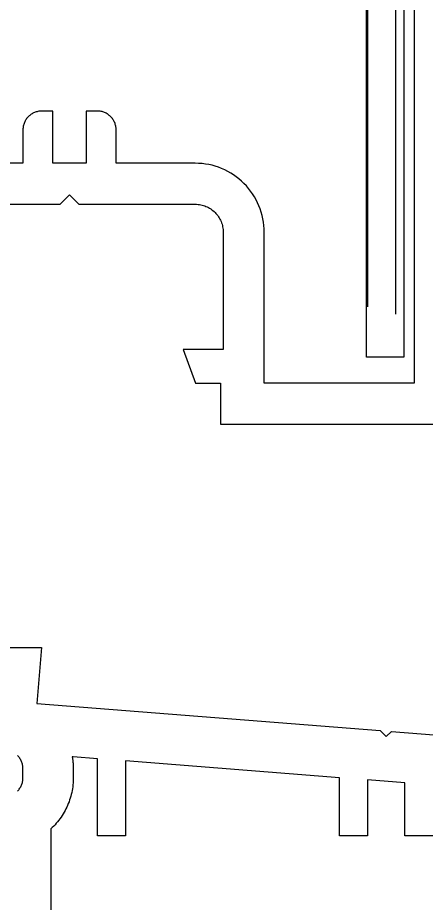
# Model space of a CAD drawing. Header units: centimetres. Extents: x 16433 to 114398, y -50094 to -12305.
# Drawn here: x 66732.361 to 66734.549, y -38818.988 to -38814.239 of the extents above; entities that cross this region are included whole.
import ezdxf

# ---------------------------------------------------------------- set-up
doc = ezdxf.new("R2010")
doc.units = ezdxf.units.CM
doc.header["$LTSCALE"] = 0.5
doc.layers.get('0').update_dxf_attribs({"linetype": 'CONTINUOUS'})
doc.layers.get('DEFPOINTS').update_dxf_attribs({"linetype": 'CONTINUOUS'})
doc.layers.add('0-Coupe A.3', color=7, linetype='CONTINUOUS')
doc.styles.add('Helvetica', font='')
doc.styles.get('Helvetica').set_extended_font_data('Helvetica')
doc.dimstyles.new('IS', dxfattribs={"dimtxt": 10.08724, "dimasz": 5.007446, "dimexe": 2, "dimexo": 10, "dimgap": 3, "dimtad": 1, "dimdec": 1, "dimtxsty": 'Helvetica', "dimblk": 'DOT', "dimblk1": 'DOT', "dimblk2": 'DOT', "dimcen": 0, "dimdle": 10, "dimazin": 0, "dimtfac": 0.8, "dimtdec": 1, "dimtix": 1, "dimtmove": 0, "dimatfit": 0, "dimldrblk": 'VW_FILLEDARROW-1', "dimfxl": 10, "dimfxlon": 1, "dimfrac": 2, "dimtolj": 1, "dimarcsym": 0})

# ---------------------------------------------------------------- blocks, each defined once
blk = doc.blocks.new('_DOT')
at = {"color": 0, "linetype": 'ByBlock', "lineweight": -2}
blk.add_line((-0.5, 0), (-1, 0), dxfattribs=at)
at = {"color": 0, "linetype": 'ByBlock', "const_width": 0.5}
blk.add_lwpolyline([(-0.25, 0, 1), (0.25, 0, 1)], format="xyb", close=True, dxfattribs=at)
blk = doc.blocks.new('*D3404')
at = {"layer": '0-Coupe A.3', "color": 0, "linetype": 'Continuous', "lineweight": -2, "transparency": 16777216}
for p, q in [((66681.6511, -38608.3763), (66669.6511, -38608.3763)), ((66671.6511, -38818.2969), (66671.6511, -38613.3838)), ((66681.6511, -38823.3044), (66669.6511, -38823.3044))]:
    blk.add_line(p, q, dxfattribs=at)
at = {"layer": 'DEFPOINTS', "color": 0, "linetype": 'Continuous', "transparency": 16777216}
for p in [(66671.6511, -38608.3763), (66750.4511, -38608.3763), (66707.1511, -38823.3044)]:
    blk.add_point(p, dxfattribs=at)
at = {"layer": '0-Coupe A.3', "color": 0, "linetype": 'Continuous', "lineweight": -2, "transparency": 16777216, "xscale": 5.007446289062499, "yscale": 5.007446289062499, "zscale": 5.007446289062499}
for p, rotation in [((66671.6511, -38608.3763), 90), ((66671.6511, -38823.3044), 270)]:
    blk.add_blockref('_DOT', p, dxfattribs=dict(at, rotation=rotation))
at = {"layer": '0-Coupe A.3', "color": 0, "linetype": 'Continuous', "lineweight": 13, "transparency": 16777216, "insert": (66664.8684, -38715.8404), "char_height": 7.56543, "attachment_point": 5, "rotation": 90, "style": 'Helvetica'}
blk.add_mtext('\\A1;215', dxfattribs=at)
blk = doc.blocks.new('VW_FILLEDARROW-1')
at = {"color": 0, "linetype": 'Continuous', "lineweight": 5, "flags": 128}
blk.add_lwpolyline([(-1.9969, 0.53507), (0, 0), (-1.9969, -0.53507)], close=True, dxfattribs=at)
blk = doc.blocks.new('Groupe-363-1')
at = {"color": 7, "linetype": 'Continuous', "lineweight": 5}
for points in [[(10616.9627, -46951.2292, 0), (10616.9585, -46951.2266, 0), (10616.9543, -46951.2241, 0), (10616.9499, -46951.2219, 0), (10616.9455, -46951.2198, 0), (10616.9409, -46951.218, 0), (10616.9362, -46951.2164, 0), (10616.9315, -46951.2151, 0), (10616.9268, -46951.214, 0), (10616.9219, -46951.2131, 0), (10616.9171, -46951.2124, 0), (10616.9122, -46951.212, 0), (10616.9073, -46951.2119, 0), (10616.9024, -46951.212, 0), (10616.8975, -46951.2123, 0), (10616.8926, -46951.2128, 0), (10616.8877, -46951.2136, 0), (10616.8386, -46951.2229, 0), (10616.8338, -46951.224, 0), (10616.8291, -46951.2252, 0), (10616.8244, -46951.2267, 0), (10616.8198, -46951.2284, 0), (10616.8153, -46951.2304, 0), (10616.8109, -46951.2326, 0), (10616.8066, -46951.2349, 0), (10616.8024, -46951.2375, 0), (10616.7984, -46951.2403, 0), (10616.7945, -46951.2433, 0), (10616.7907, -46951.2465, 0), (10616.7872, -46951.2498, 0), (10616.7837, -46951.2533, 0), (10616.7805, -46951.257, 0), (10616.7774, -46951.2609, 0), (10616.7746, -46951.2649, 0)], [(10616.2279, -46951.4912, 0), (10616.1814, -46951.2456, 0), (10616.481, -46951.2156, 0), (10616.2805, -46949.3771, 0), (10616.3064, -46949.339, 0), (10616.2739, -46949.3169, 0), (10616.2739, -46949.3168, 0), (10616.0984, -46947.7071, 0)], [(10616.783, -46948.9944, 0), (10616.8109, -46949.1417, 0), (10616.5322, -46949.1945, 0), (10616.5539, -46949.3939, 0), (10616.8481, -46949.3382, 0), (10616.876, -46949.4856, 0), (10616.5703, -46949.5435, 0), (10616.6953, -46950.6903, 0), (10617.09, -46950.6155, 0), (10617.1179, -46950.7629, 0), (10616.7116, -46950.8399, 0), (10616.7258, -46950.9695, 0), (10616.7264, -46950.9751, 0), (10616.729, -46950.9741, 0), (10616.7316, -46950.9731, 0), (10616.7343, -46950.9722, 0), (10616.7369, -46950.9713, 0), (10616.7395, -46950.9704, 0), (10616.7422, -46950.9695, 0), (10616.7449, -46950.9686, 0), (10616.7475, -46950.9678, 0), (10616.7502, -46950.967, 0), (10616.7529, -46950.9662, 0), (10616.7556, -46950.9654, 0), (10616.7583, -46950.9647, 0), (10616.761, -46950.9639, 0), (10616.7637, -46950.9632, 0), (10616.7664, -46950.9625, 0), (10616.7691, -46950.9618, 0), (10616.7718, -46950.9612, 0), (10616.7745, -46950.9605, 0), (10616.7773, -46950.9599, 0), (10616.78, -46950.9593, 0), (10616.7827, -46950.9588, 0), (10616.7855, -46950.9582, 0), (10616.7882, -46950.9577, 0), (10616.791, -46950.9572, 0), (10616.7937, -46950.9567, 0), (10616.7965, -46950.9562, 0), (10616.7992, -46950.9557, 0), (10616.802, -46950.9553, 0), (10616.8048, -46950.9549, 0), (10616.8075, -46950.9545, 0), (10616.8103, -46950.9542, 0), (10616.8131, -46950.9538, 0), (10616.8232, -46950.9513, 0), (10616.8333, -46950.9492, 0), (10616.8435, -46950.9473, 0), (10616.8537, -46950.9456, 0), (10616.864, -46950.9443, 0), (10616.8743, -46950.9433, 0), (10616.8846, -46950.9425, 0), (10616.895, -46950.942, 0), (10616.9054, -46950.9419, 0), (10616.9157, -46950.942, 0), (10616.9261, -46950.9424, 0), (10616.9364, -46950.9431, 0), (10616.9468, -46950.9441, 0), (10616.957, -46950.9454, 0), (10616.9673, -46950.9469, 0), (10616.9775, -46950.9488, 0), (10616.9876, -46950.9509, 0), (10616.9977, -46950.9533, 0), (10617.0077, -46950.956, 0), (10617.0176, -46950.959, 0), (10617.0275, -46950.9623, 0), (10617.0372, -46950.9658, 0), (10617.0469, -46950.9696, 0), (10617.0564, -46950.9737, 0), (10617.0658, -46950.978, 0), (10617.0751, -46950.9826, 0), (10617.0843, -46950.9875, 0), (10617.0933, -46950.9926, 0), (10617.1022, -46950.9979, 0), (10617.1109, -46951.0035, 0), (10617.1194, -46951.0094, 0), (10617.1278, -46951.0155, 0), (10617.1446, -46951.0123, 0), (10620.2103, -46950.4317, 0)]]:
    blk.add_polyline3d(points, dxfattribs=at)
blk = doc.blocks.new('Groupe-369-1')
at = {"color": 7, "linetype": 'Continuous', "lineweight": 5}
for p, q in [((10413.9271, -46987.6145), (10614.0697, -46949.7117)), ((10414.0139, -46987.7507), (10614.0583, -46949.8666))]:
    blk.add_line(p, q, dxfattribs=at)
for points in [[(10613.9406, -46952.2043, 0), (10613.8243, -46951.5902, 0), (10613.7659, -46951.5504, 0), (10613.8057, -46951.492, 0), (10613.6894, -46950.8779, 0), (10613.6882, -46950.8706, 0), (10613.6874, -46950.8633, 0), (10613.6869, -46950.8559, 0), (10613.6868, -46950.8486, 0), (10613.687, -46950.8412, 0), (10613.6877, -46950.8339, 0), (10613.6886, -46950.8266, 0), (10613.6899, -46950.8193, 0), (10613.6916, -46950.8122, 0), (10613.6937, -46950.8051, 0), (10613.696, -46950.7981, 0), (10613.6987, -46950.7913, 0), (10613.7018, -46950.7846, 0), (10613.7052, -46950.778, 0), (10613.7088, -46950.7717, 0), (10613.7128, -46950.7655, 0), (10613.7171, -46950.7595, 0), (10613.7217, -46950.7537, 0), (10613.7266, -46950.7482, 0), (10613.7317, -46950.7429, 0), (10613.7371, -46950.7379, 0), (10613.7427, -46950.7331, 0), (10613.7485, -46950.7287, 0), (10613.7546, -46950.7245, 0), (10613.7609, -46950.7206, 0), (10613.7673, -46950.717, 0), (10613.7739, -46950.7138, 0), (10613.7807, -46950.7109, 0), (10613.7876, -46950.7083, 0), (10613.7946, -46950.706, 0), (10613.8017, -46950.7041, 0), (10613.8089, -46950.7026, 0), (10614.4279, -46950.5854, 0), (10614.4679, -46950.7966, 0), (10614.6325, -46950.6987, 0), (10614.6075, -46950.5666, 0), (10614.8237, -46950.5257, 0), (10614.5706, -46949.1894, 0)], [(10613.3516, -46951.7815, 0), (10613.3527, -46951.7863, 0), (10613.3539, -46951.791, 0), (10613.3554, -46951.7957, 0), (10613.3572, -46951.8003, 0), (10613.3591, -46951.8048, 0), (10613.3613, -46951.8092, 0), (10613.3637, -46951.8135, 0), (10613.3662, -46951.8177, 0), (10613.369, -46951.8217, 0), (10613.372, -46951.8256, 0), (10613.3752, -46951.8294, 0), (10613.3785, -46951.833, 0), (10613.3821, -46951.8364, 0), (10613.3858, -46951.8396, 0), (10613.3896, -46951.8427, 0), (10613.3936, -46951.8455, 0), (10613.3977, -46951.8482, 0), (10613.402, -46951.8506, 0), (10613.4063, -46951.8529, 0), (10613.4108, -46951.8549, 0), (10613.4153, -46951.8567, 0), (10613.42, -46951.8583, 0), (10613.4247, -46951.8597, 0), (10613.4295, -46951.8608, 0), (10613.4343, -46951.8617, 0), (10613.4392, -46951.8623, 0), (10613.4441, -46951.8627, 0), (10613.449, -46951.8629, 0), (10613.4539, -46951.8628, 0), (10613.4588, -46951.8625, 0), (10613.4637, -46951.8619, 0), (10613.4685, -46951.8611, 0), (10613.6454, -46951.8277, 0), (10613.7244, -46952.2452, 0)], [(10612.0364, -46949.995, 0), (10613.4609, -46949.7253, 0), (10614.414, -46949.5448, 0), (10614.5638, -46950.3357, 0), (10613.7679, -46950.4864, 0), (10613.7502, -46950.4902, 0), (10613.7326, -46950.4949, 0), (10613.7153, -46950.5005, 0), (10613.6983, -46950.5068, 0), (10613.6817, -46950.514, 0), (10613.6654, -46950.5221, 0), (10613.6495, -46950.5309, 0), (10613.6341, -46950.5404, 0), (10613.6191, -46950.5508, 0), (10613.6047, -46950.5618, 0), (10613.5908, -46950.5735, 0), (10613.5776, -46950.5859, 0), (10613.5649, -46950.599, 0), (10613.5529, -46950.6126, 0), (10613.5416, -46950.6268, 0), (10613.531, -46950.6416, 0), (10613.5212, -46950.6568, 0), (10613.5121, -46950.6726, 0), (10613.5038, -46950.6887, 0), (10613.4963, -46950.7052, 0), (10613.4896, -46950.7221, 0), (10613.4837, -46950.7393, 0), (10613.4787, -46950.7568, 0), (10613.4746, -46950.7744, 0), (10613.4713, -46950.7923, 0), (10613.4689, -46950.8103, 0), (10613.4674, -46950.8284, 0), (10613.4668, -46950.8466, 0), (10613.4671, -46950.8647, 0), (10613.4683, -46950.8828, 0), (10613.4703, -46950.9009, 0), (10613.4732, -46950.9188, 0), (10613.5523, -46951.3364, 0), (10613.3755, -46951.3699, 0), (10613.3707, -46951.3709, 0), (10613.3659, -46951.3722, 0), (10613.3613, -46951.3737, 0), (10613.3567, -46951.3754, 0), (10613.3522, -46951.3773, 0), (10613.3478, -46951.3795, 0), (10613.3435, -46951.3819, 0), (10613.3393, -46951.3845, 0), (10613.3353, -46951.3873, 0), (10613.3314, -46951.3903, 0), (10613.3276, -46951.3934, 0), (10613.324, -46951.3968, 0), (10613.3206, -46951.4003, 0), (10613.3174, -46951.404, 0), (10613.3143, -46951.4078, 0), (10613.3114, -46951.4118, 0), (10613.3088, -46951.4159, 0), (10613.3063, -46951.4202, 0), (10613.3041, -46951.4245, 0), (10613.302, -46951.429, 0), (10613.3002, -46951.4336, 0), (10613.2987, -46951.4382, 0), (10613.2973, -46951.4429, 0), (10613.2962, -46951.4477, 0), (10613.2953, -46951.4526, 0), (10613.2947, -46951.4574, 0), (10613.2942, -46951.4623, 0), (10613.2941, -46951.4672, 0), (10613.2942, -46951.4721, 0), (10613.2945, -46951.477, 0), (10613.295, -46951.4819, 0), (10613.2958, -46951.4867, 0), (10613.307, -46951.5457, 0), (10613.5821, -46951.4936, 0), (10613.6156, -46951.6704, 0), (10613.3405, -46951.7225, 0), (10613.3516, -46951.7815, 0)], [(10612.3369, -46949.9941, 0), (10614.2873, -46949.6247, 0), (10614.3245, -46949.8212, 0), (10612.3741, -46950.1906, 0)]]:
    blk.add_polyline3d(points, dxfattribs=at)
at = {"color": 7}
blk.add_blockref('Groupe-363-1', (0, 0), dxfattribs=at)

msp = doc.modelspace()

# ---------------------------------------------------------------- block references
at = {"layer": '0-Coupe A.3', "color": 7, "rotation": 259.2764052561336}
msp.add_blockref('Groupe-369-1', (114839.1566, -37123.1143), dxfattribs=at)

# ---------------------------------------------------------------- dimensions: what is measured, and where the dimension line sits
at = {"layer": '0-Coupe A.3', "color": 7, "linetype": 'Continuous', "lineweight": 13}
dim = msp.add_linear_dim(base=(66671.6511, -38608.3763), p1=(66707.1511, -38823.3044), p2=(66750.4511, -38608.3763), angle=270, dimstyle='IS', override={"dimtxt": 7.56543, "dimdec": 0, "dimpost": '<>', "dimtxsty": 'Helvetica', "dimtmove": 2}, dxfattribs=at)
dim.commit()
dim.dimension.update_dxf_attribs({"geometry": '*D3404', "text_midpoint": (66664.8684, -38715.8404)})

doc.saveas('drawing.dxf')
